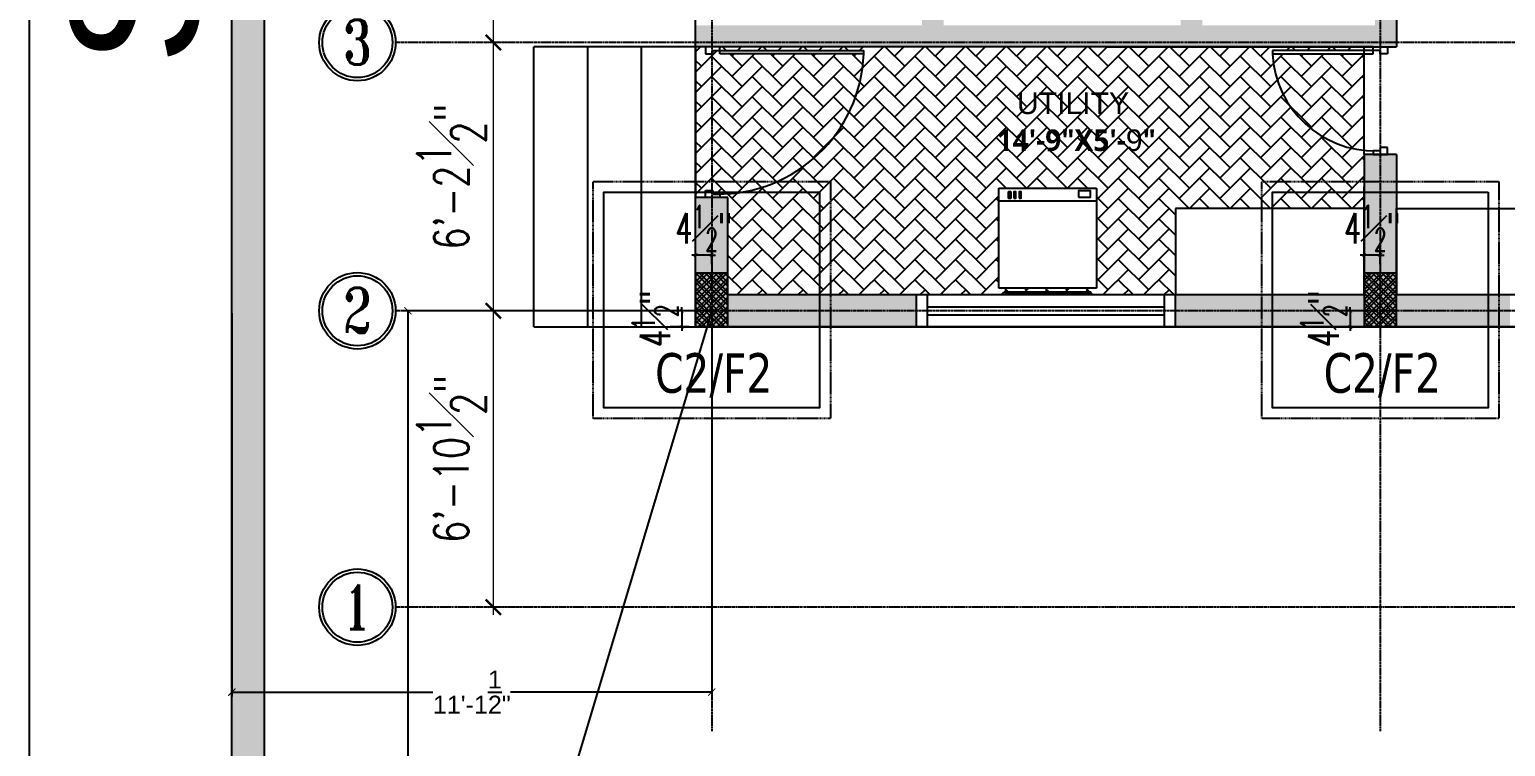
# Model space of a CAD drawing. Header units: inches. Extents: x 99023 to 109265, y 17199 to 18675.
# Drawn here: x 102835 to 103245.7, y 17730.7 to 17930.2 of the extents above; entities that cross this region are included whole.
import ezdxf
from ezdxf.enums import TextEntityAlignment as Align

# ---------------------------------------------------------------- set-up
doc = ezdxf.new("R2010")
doc.units = ezdxf.units.IN
doc.linetypes.add('CENTER', pattern=[2, 1.25, -0.25, 0.25, -0.25])
doc.linetypes.add('HIDDEN', pattern=[0.375, 0.25, -0.125])
doc.layers.get('0').update_dxf_attribs({"color": 255})
for name, color, linetype in [('Column', 170, 'Continuous'), ('FOOT', 4, 'Continuous'), ('FRN', 8, 'Continuous'), ('GRID-DIM', 5, 'Continuous'), ('HAT', 8, 'Continuous'), ('HATCH', 8, 'Continuous'), ('I-WALL-PATT', 7, 'Continuous'), ('PLAN', 1, 'Continuous'), ('TEXT', 7, 'Continuous')]:
    doc.layers.add(name, color=color, linetype=linetype)
doc.layers.add('DIM', color=250, linetype='Continuous', lineweight=15)
doc.styles.add('JCK', font='verdana.ttf', dxfattribs={"width": 0.75})
doc.styles.add('ROMANS', font='romans.shx', dxfattribs={"width": 0.75})
doc.styles.add('ROMANT', font='romant.shx')
doc.styles.get("Standard").update_dxf_attribs({"font": 'arial.ttf'})
doc.styles.add('style2', font='romans.shx', dxfattribs={"width": 0.65})
doc.dimstyles.new('115', dxfattribs={"dimscale": 4.25, "dimtxt": 3, "dimasz": 0.5, "dimexe": 0.75, "dimexo": 0.75, "dimgap": 0.25, "dimtad": 1, "dimdec": 8, "dimzin": 0, "dimdsep": 46, "dimlunit": 4, "dimtxsty": 'style2', "dimblk": 'DOT', "dimcen": 0.25, "dimdle": 0.75, "dimclrd": 5, "dimclre": 5, "dimclrt": 2, "dimadec": 0, "dimazin": 0, "dimtfac": 0.75, "dimtdec": 8, "dimtix": 1, "dimtmove": 2, "dimatfit": 0, "dimfxl": 1, "dimfrac": 1, "dimtolj": 1, "dimtzin": 0, "dimlwd": -1, "dimlwe": -1, "dimarcsym": 0})
doc.dimstyles.new('ISO-25', dxfattribs={"dimtxt": 5, "dimasz": 2, "dimexe": 1.25, "dimexo": 0.625, "dimtad": 0, "dimdec": 1, "dimlunit": 4, "dimtxsty": 'Standard', "dimblk": 'ARCHTICK', "dimcen": 2.5, "dimclrd": 5, "dimclre": 5, "dimclrt": 6, "dimadec": 0, "dimazin": 0, "dimtfac": 1, "dimtdec": 1, "dimtmove": 0, "dimatfit": 3, "dimfxl": 1, "dimarcsym": 0})
doc.dimstyles.new('JCK', dxfattribs={"dimscale": 4.25, "dimtxt": 3.25, "dimasz": 1.5, "dimexe": 1, "dimexo": 1, "dimgap": 0.5, "dimtad": 1, "dimdec": 1, "dimzin": 0, "dimdsep": 46, "dimlunit": 4, "dimtxsty": 'ROMANS', "dimblk": 'ARCHTICK', "dimcen": 0.09, "dimdle": 1, "dimclrd": 5, "dimclre": 5, "dimclrt": 6, "dimadec": 0, "dimazin": 0, "dimtfac": 1, "dimtdec": 1, "dimtix": 1, "dimtmove": 2, "dimatfit": 0, "dimfxl": 1, "dimfrac": 1, "dimtolj": 1, "dimtzin": 0, "dimlwd": -1, "dimlwe": -1, "dimarcsym": 0})

# ---------------------------------------------------------------- blocks, each defined once
blk = doc.blocks.new('_ArchTick')
at = {"color": 0, "linetype": 'ByBlock', "const_width": 0.15}
blk.add_lwpolyline([(-0.5, -0.5), (0.5, 0.5)], dxfattribs=at)
blk = doc.blocks.new('*D36')
at = {"layer": 'Defpoints', "color": 0, "linetype": 'ByBlock', "lineweight": -2, "transparency": 16777216}
for p in [(103020.34, 17867.46), (103020.34, 17861.78), (103024.84, 17861.78)]:
    blk.add_point(p, dxfattribs=at)
at = {"layer": 'GRID-DIM', "color": 5, "linetype": 'ByBlock', "transparency": 16777216}
for p, q in [((103020.34, 17864.97), (103020.34, 17870.65)), ((103024.84, 17864.97), (103024.84, 17870.65)), ((103020.34, 17867.46), (103019.28, 17867.46)), ((103024.84, 17867.46), (103020.34, 17867.46)), ((103024.84, 17867.46), (103025.91, 17867.46))]:
    blk.add_line(p, q, dxfattribs=at)
at = {"layer": 'GRID-DIM', "color": 5, "linetype": 'ByBlock', "transparency": 16777216, "xscale": 1.0625, "yscale": 1.0625, "zscale": 1.0625}
blk.add_blockref('_ArchTick', (103020.34, 17867.46), dxfattribs=at)
at = {"layer": 'GRID-DIM', "color": 5, "linetype": 'ByBlock', "transparency": 16777216, "xscale": 1.0625, "yscale": 1.0625, "zscale": 1.0625, "rotation": 180}
blk.add_blockref('_ArchTick', (103024.84, 17867.46), dxfattribs=at)
at = {"layer": 'GRID-DIM', "color": 2, "linetype": 'ByBlock', "transparency": 16777216, "insert": (103022.59, 17874.9), "char_height": 8.5, "attachment_point": 5, "style": 'style2'}
blk.add_mtext('\\A1;4{\\H0.75x;\\S1#2;}"', dxfattribs=at)
blk = doc.blocks.new('*D37')
at = {"layer": 'Defpoints', "color": 0, "linetype": 'ByBlock', "lineweight": -2, "transparency": 16777216}
for p in [(103021.62, 17851.94), (103016.49, 17847.44), (103021.62, 17847.44)]:
    blk.add_point(p, dxfattribs=at)
at = {"layer": 'GRID-DIM', "color": 5, "linetype": 'ByBlock', "transparency": 16777216}
for p, q in [((103018.44, 17851.94), (103013.3, 17851.94)), ((103016.49, 17851.94), (103016.49, 17853)), ((103016.49, 17851.94), (103016.49, 17847.44)), ((103018.44, 17847.44), (103013.3, 17847.44)), ((103016.49, 17847.44), (103016.49, 17846.38))]:
    blk.add_line(p, q, dxfattribs=at)
at = {"layer": 'GRID-DIM', "color": 5, "linetype": 'ByBlock', "transparency": 16777216, "xscale": 1.0625, "yscale": 1.0625, "zscale": 1.0625}
for p, rotation in [((103016.49, 17851.94), 270), ((103016.49, 17847.44), 90)]:
    blk.add_blockref('_ArchTick', p, dxfattribs=dict(at, rotation=rotation))
at = {"layer": 'GRID-DIM', "color": 2, "linetype": 'ByBlock', "transparency": 16777216, "insert": (103009.05, 17849.69), "char_height": 8.5, "attachment_point": 5, "rotation": 90, "style": 'style2'}
blk.add_mtext('\\A1;4{\\H0.75x;\\S1#2;}"', dxfattribs=at)
blk = doc.blocks.new('*D38')
at = {"layer": 'Defpoints', "color": 0, "linetype": 'ByBlock', "lineweight": -2, "transparency": 16777216}
for p in [(103206.34, 17867.46), (103206.34, 17861.78), (103210.84, 17861.78)]:
    blk.add_point(p, dxfattribs=at)
at = {"layer": 'GRID-DIM', "color": 5, "linetype": 'ByBlock', "transparency": 16777216}
for p, q in [((103206.34, 17864.97), (103206.34, 17870.65)), ((103210.84, 17864.97), (103210.84, 17870.65)), ((103206.34, 17867.46), (103205.28, 17867.46)), ((103210.84, 17867.46), (103206.34, 17867.46)), ((103210.84, 17867.46), (103211.91, 17867.46))]:
    blk.add_line(p, q, dxfattribs=at)
at = {"layer": 'GRID-DIM', "color": 5, "linetype": 'ByBlock', "transparency": 16777216, "xscale": 1.0625, "yscale": 1.0625, "zscale": 1.0625}
blk.add_blockref('_ArchTick', (103206.34, 17867.46), dxfattribs=at)
at = {"layer": 'GRID-DIM', "color": 5, "linetype": 'ByBlock', "transparency": 16777216, "xscale": 1.0625, "yscale": 1.0625, "zscale": 1.0625, "rotation": 180}
blk.add_blockref('_ArchTick', (103210.84, 17867.46), dxfattribs=at)
at = {"layer": 'GRID-DIM', "color": 2, "linetype": 'ByBlock', "transparency": 16777216, "insert": (103208.59, 17874.9), "char_height": 8.5, "attachment_point": 5, "style": 'style2'}
blk.add_mtext('\\A1;4{\\H0.75x;\\S1#2;}"', dxfattribs=at)
blk = doc.blocks.new('*D39')
at = {"layer": 'Defpoints', "color": 0, "linetype": 'ByBlock', "lineweight": -2, "transparency": 16777216}
for p in [(103207.62, 17851.94), (103202.49, 17847.44), (103207.62, 17847.44)]:
    blk.add_point(p, dxfattribs=at)
at = {"layer": 'GRID-DIM', "color": 5, "linetype": 'ByBlock', "transparency": 16777216}
for p, q in [((103204.44, 17851.94), (103199.3, 17851.94)), ((103202.49, 17851.94), (103202.49, 17853)), ((103202.49, 17851.94), (103202.49, 17847.44)), ((103204.44, 17847.44), (103199.3, 17847.44)), ((103202.49, 17847.44), (103202.49, 17846.38))]:
    blk.add_line(p, q, dxfattribs=at)
at = {"layer": 'GRID-DIM', "color": 5, "linetype": 'ByBlock', "transparency": 16777216, "xscale": 1.0625, "yscale": 1.0625, "zscale": 1.0625}
for p, rotation in [((103202.49, 17851.94), 270), ((103202.49, 17847.44), 90)]:
    blk.add_blockref('_ArchTick', p, dxfattribs=dict(at, rotation=rotation))
at = {"layer": 'GRID-DIM', "color": 2, "linetype": 'ByBlock', "transparency": 16777216, "insert": (103195.05, 17849.69), "char_height": 8.5, "attachment_point": 5, "rotation": 90, "style": 'style2'}
blk.add_mtext('\\A1;4{\\H0.75x;\\S1#2;}"', dxfattribs=at)
blk = doc.blocks.new('*D98')
at = {"layer": 'Defpoints', "color": 0, "linetype": 'ByBlock', "lineweight": -2, "transparency": 16777216}
for p in [(102964.08, 17851.94), (102973.84, 17851.94), (102973.84, 17769.44)]:
    blk.add_point(p, dxfattribs=at)
at = {"layer": 'DIM', "color": 5, "linetype": 'ByBlock', "transparency": 16777216}
for p, q in [((102964.08, 17767.31), (102964.08, 17854.06)), ((102971.71, 17851.94), (102961.95, 17851.94)), ((102971.71, 17769.44), (102961.95, 17769.44))]:
    blk.add_line(p, q, dxfattribs=at)
at = {"layer": 'DIM', "color": 5, "linetype": 'ByBlock', "transparency": 16777216, "xscale": 4.25, "yscale": 4.25, "zscale": 4.25}
for p, rotation in [((102964.08, 17851.94), 90), ((102964.08, 17769.44), 270)]:
    blk.add_blockref('_ArchTick', p, dxfattribs=dict(at, rotation=rotation))
at = {"layer": 'DIM', "color": 6, "linetype": 'ByBlock', "transparency": 16777216, "insert": (102952.39, 17810.69), "char_height": 9.5625, "attachment_point": 5, "rotation": 90, "style": 'ROMANS'}
blk.add_mtext('\\A1;6\'-10{\\H1x;\\S1#2;}"', dxfattribs=at)
blk = doc.blocks.new('*D99')
at = {"layer": 'Defpoints', "color": 0, "linetype": 'ByBlock', "lineweight": -2, "transparency": 16777216}
for p in [(102964.08, 17926.61), (102971.2, 17926.61), (102973.84, 17851.94)]:
    blk.add_point(p, dxfattribs=at)
at = {"layer": 'DIM', "color": 5, "linetype": 'ByBlock', "transparency": 16777216}
for p, q in [((102964.08, 17849.81), (102964.08, 17928.73)), ((102969.07, 17926.61), (102961.95, 17926.61)), ((102971.71, 17851.94), (102961.95, 17851.94))]:
    blk.add_line(p, q, dxfattribs=at)
at = {"layer": 'DIM', "color": 5, "linetype": 'ByBlock', "transparency": 16777216, "xscale": 4.25, "yscale": 4.25, "zscale": 4.25}
for p, rotation in [((102964.08, 17926.61), 90), ((102964.08, 17851.94), 270)]:
    blk.add_blockref('_ArchTick', p, dxfattribs=dict(at, rotation=rotation))
at = {"layer": 'DIM', "color": 6, "linetype": 'ByBlock', "transparency": 16777216, "insert": (102952.39, 17889.27), "char_height": 9.5625, "attachment_point": 5, "rotation": 90, "style": 'ROMANS'}
blk.add_mtext('\\A1;6\'-2{\\H1x;\\S1#2;}"', dxfattribs=at)
blk = doc.blocks.new('*D100')
at = {"layer": 'Defpoints', "color": 0, "linetype": 'ByBlock', "lineweight": -2, "transparency": 16777216}
for p in [(102964.08, 17983.94), (102971.2, 17983.94), (102971.2, 17926.61)]:
    blk.add_point(p, dxfattribs=at)
at = {"layer": 'DIM', "color": 5, "linetype": 'ByBlock', "transparency": 16777216}
for p, q in [((102964.08, 17924.48), (102964.08, 17986.06)), ((102969.07, 17983.94), (102961.95, 17983.94)), ((102969.07, 17926.61), (102961.95, 17926.61))]:
    blk.add_line(p, q, dxfattribs=at)
at = {"layer": 'DIM', "color": 5, "linetype": 'ByBlock', "transparency": 16777216, "xscale": 4.25, "yscale": 4.25, "zscale": 4.25}
for p, rotation in [((102964.08, 17983.94), 90), ((102964.08, 17926.61), 270)]:
    blk.add_blockref('_ArchTick', p, dxfattribs=dict(at, rotation=rotation))
at = {"layer": 'DIM', "color": 6, "linetype": 'ByBlock', "transparency": 16777216, "insert": (102952.39, 17955.27), "char_height": 9.5625, "attachment_point": 5, "rotation": 90, "style": 'ROMANS'}
blk.add_mtext('\\A1;4\'-9{\\H1x;\\S1#2;}"', dxfattribs=at)
blk = doc.blocks.new('*D121')
at = {"color": 5, "lineweight": -2, "transparency": 16777216}
for p, q in [((102890.72, 18594.44), (102833.79, 18594.44)), ((102835.04, 18594.44), (102835.04, 18016.34)), ((102835.04, 17406.44), (102835.04, 17984.54)), ((102890.72, 17406.44), (102833.79, 17406.44))]:
    blk.add_line(p, q, dxfattribs=at)
at = {"layer": 'Defpoints', "color": 0, "lineweight": -2, "transparency": 16777216}
for p in [(102891.34, 18594.44), (102835.04, 17406.44), (102891.34, 17406.44)]:
    blk.add_point(p, dxfattribs=at)
at = {"color": 5, "lineweight": -2, "transparency": 16777216, "xscale": 2, "yscale": 2, "zscale": 2}
for p, rotation in [((102835.04, 18594.44), 90), ((102835.04, 17406.44), 270)]:
    blk.add_blockref('_ArchTick', p, dxfattribs=dict(at, rotation=rotation))
at = {"color": 6, "lineweight": -2, "transparency": 16777216, "insert": (102835.04, 18000.44), "char_height": 18, "attachment_point": 5, "rotation": 90}
blk.add_mtext("99'", dxfattribs=at)
blk = doc.blocks.new('*D130')
at = {"color": 132, "lineweight": -2, "transparency": 16777216}
for p, q in [((102891.34, 17851.31), (102891.34, 17744.56)), ((103024.84, 17851.31), (103024.84, 17744.56)), ((102891.34, 17745.81), (102947.29, 17745.81)), ((103024.84, 17745.81), (102968.89, 17745.81))]:
    blk.add_line(p, q, dxfattribs=at)
at = {"layer": 'Defpoints', "color": 0, "lineweight": -2, "transparency": 16777216}
for p in [(102891.34, 17851.94), (103024.84, 17851.94), (102891.34, 17745.81)]:
    blk.add_point(p, dxfattribs=at)
at = {"color": 132, "lineweight": -2, "transparency": 16777216, "xscale": 2, "yscale": 2, "zscale": 2, "rotation": 180}
blk.add_blockref('_ArchTick', (102891.34, 17745.81), dxfattribs=at)
at = {"color": 132, "lineweight": -2, "transparency": 16777216, "xscale": 2, "yscale": 2, "zscale": 2}
blk.add_blockref('_ArchTick', (103024.84, 17745.81), dxfattribs=at)
at = {"color": 132, "lineweight": -2, "transparency": 16777216, "insert": (102958.09, 17745.81), "char_height": 5, "attachment_point": 5}
blk.add_mtext('11\'-1{\\H1x;\\S1/2;}"', dxfattribs=at)
blk = doc.blocks.new('*D131')
at = {"color": 132, "lineweight": -2, "transparency": 16777216}
for p, q in [((103024.22, 17851.94), (102939.07, 17851.94)), ((102940.32, 17851.94), (102940.32, 17640.22)), ((102940.32, 17406.44), (102940.32, 17618.15)), ((103024.22, 17406.44), (102939.07, 17406.44))]:
    blk.add_line(p, q, dxfattribs=at)
at = {"layer": 'Defpoints', "color": 0, "lineweight": -2, "transparency": 16777216}
for p in [(103024.84, 17851.94), (102940.32, 17406.44), (103024.84, 17406.44)]:
    blk.add_point(p, dxfattribs=at)
at = {"color": 132, "lineweight": -2, "transparency": 16777216, "xscale": 2, "yscale": 2, "zscale": 2}
for p, rotation in [((102940.32, 17851.94), 90), ((102940.32, 17406.44), 270)]:
    blk.add_blockref('_ArchTick', p, dxfattribs=dict(at, rotation=rotation))
at = {"color": 132, "lineweight": -2, "transparency": 16777216, "insert": (102940.32, 17629.19), "char_height": 5, "attachment_point": 5, "rotation": 90}
blk.add_mtext('37\'-1{\\H1x;\\S1/2;}"', dxfattribs=at)
blk = doc.blocks.new('*D33')
at = {"color": 132, "lineweight": -2, "transparency": 16777216}
for p, q in [((103024.84, 17851.94), (102968.57, 17664.15)), ((103025.44, 17851.76), (103026.04, 17851.58)), ((102891.34, 17406.44), (102963.28, 17646.5)), ((102891.94, 17406.26), (102892.54, 17406.08))]:
    blk.add_line(p, q, dxfattribs=at)
at = {"layer": 'Defpoints', "color": 0, "lineweight": -2, "transparency": 16777216}
for p in [(103024.84, 17851.94), (102891.34, 17406.44), (102891.34, 17406.44)]:
    blk.add_point(p, dxfattribs=at)
at = {"color": 132, "lineweight": -2, "transparency": 16777216, "xscale": 2, "yscale": 2, "zscale": 2}
for p, rotation in [((103024.84, 17851.94), 73.31845603714213), ((102891.34, 17406.44), 253.3184560371421)]:
    blk.add_blockref('_ArchTick', p, dxfattribs=dict(at, rotation=rotation))
at = {"color": 132, "lineweight": -2, "transparency": 16777216, "insert": (102965.93, 17655.33), "char_height": 5, "attachment_point": 5, "rotation": 73.3185}
blk.add_mtext('38\'-9"', dxfattribs=at)
blk = doc.blocks.new('FEWFEWFEWF')
at = {"layer": 'HAT', "linetype": 'ByBlock'}
h = blk.add_hatch(dxfattribs=at)
h.set_pattern_fill('ANSI37', color=256, scale=15)
h.set_pattern_definition([(45, (-245054.2629, -54534.0869), (-1.325825215, 1.325825215), []), (135, (-245054.2629, -54534.0869), (-1.325825215, -1.325825215), [])])
h.paths.add_polyline_path([(106331.70369, 17979.43877), (106346.70369, 17979.43877), (106346.70369, 17988.43877), (106331.70369, 17988.43877)])
edge = h.paths.add_edge_path()
edge.add_arc((106526.70369, 18066.43877), 6, 0, 360)
edge = h.paths.add_edge_path()
edge.add_arc((106370.70369, 18066.43877), 6, 0, 360)
edge = h.paths.add_edge_path()
edge.add_arc((106526.70369, 18175.93877), 6, 0, 360)
edge = h.paths.add_edge_path()
edge.add_arc((106370.70369, 18175.93877), 6, 0, 360)
edge = h.paths.add_edge_path()
edge.add_arc((106898.70369, 17926.60544), 6, 0, 360)
edge = h.paths.add_edge_path()
edge.add_arc((106898.70369, 17769.43877), 6, 0, 360)
edge = h.paths.add_edge_path()
edge.add_arc((106673.91863, 17769.43877), 6, 0, 360)
edge = h.paths.add_edge_path()
edge.add_arc((106816.20369, 17851.93877), 6, 0, 360)
edge = h.paths.add_edge_path()
edge.add_arc((106693.24221, 17851.93877), 6, 0, 360)
edge = h.paths.add_edge_path()
edge.add_arc((106594.20369, 17851.93877), 6, 0, 360)
h.paths.add_polyline_path([(106820.70369, 17979.43877), (106802.70369, 17979.43877), (106802.70369, 17988.43877), (106820.70369, 17988.43877)])
h.paths.add_polyline_path([(106679.74221, 17979.43877), (106697.74221, 17979.43877), (106697.74221, 17988.43877), (106679.74221, 17988.43877)])
h.paths.add_polyline_path([(106514.70369, 17979.43877), (106529.70369, 17979.43877), (106529.70369, 17988.43877), (106514.70369, 17988.43877)])
h.paths.add_polyline_path([(106331.70369, 17847.43877), (106346.70369, 17847.43877), (106346.70369, 17856.43877), (106331.70369, 17856.43877)])
h.paths.add_polyline_path([(106514.70369, 17862.43877), (106514.70369, 17847.43877), (106523.70369, 17847.43877), (106523.70369, 17862.43877)])
h.paths.add_polyline_path([(106811.70369, 18261.43877), (106811.70369, 18243.43877), (106820.70369, 18243.43877), (106820.70369, 18261.43877)])
h.paths.add_polyline_path([(106688.74221, 18261.43877), (106688.74221, 18243.43877), (106697.74221, 18243.43877), (106697.74221, 18261.43877)])
h.paths.add_polyline_path([(106514.70369, 18258.43877), (106514.70369, 18243.43877), (106523.70369, 18243.43877), (106523.70369, 18258.43877)])
h.paths.add_polyline_path([(106430.70369, 18258.43877), (106430.70369, 18243.43877), (106439.70369, 18243.43877), (106439.70369, 18258.43877)])
h.paths.add_polyline_path([(106247.70369, 18258.43877), (106247.70369, 18243.43877), (106256.70369, 18243.43877), (106256.70369, 18258.43877)])
h.paths.add_polyline_path([(106133.70369, 18171.43877), (106151.70369, 18171.43877), (106151.70369, 18180.43877), (106133.70369, 18180.43877)])
h.paths.add_polyline_path([(106142.70369, 18006.43877), (106142.70369, 17991.43877), (106151.70369, 17991.43877), (106151.70369, 18006.43877)])
h.paths.add_polyline_path([(106142.70369, 17862.43877), (106142.70369, 17847.43877), (106151.70369, 17847.43877), (106151.70369, 17862.43877)])
h.paths.add_polyline_path([(105956.70369, 17862.43877), (105956.70369, 17847.43877), (105965.70369, 17847.43877), (105965.70369, 17862.43877)])
h.paths.add_polyline_path([(105956.70369, 18006.43877), (105956.70369, 17991.43877), (105965.70369, 17991.43877), (105965.70369, 18006.43877)])
h.paths.add_polyline_path([(105956.70369, 18189.43877), (105956.70369, 18171.43877), (105965.70369, 18171.43877), (105965.70369, 18189.43877)])
h.paths.add_polyline_path([(105956.70369, 18414.43877), (105956.70369, 18399.43877), (105965.70369, 18399.43877), (105965.70369, 18414.43877)])
h.paths.add_polyline_path([(106247.70369, 18405.43877), (106262.70369, 18405.43877), (106262.70369, 18414.43877), (106247.70369, 18414.43877)])
h.paths.add_polyline_path([(106136.70369, 18405.43877), (106151.70369, 18405.43877), (106151.70369, 18414.43877), (106136.70369, 18414.43877)])
h.paths.add_polyline_path([(106424.70369, 18405.43877), (106439.70369, 18405.43877), (106439.70369, 18414.43877), (106424.70369, 18414.43877)])
h.paths.add_polyline_path([(106514.70369, 18405.43877), (106529.70369, 18405.43877), (106529.70369, 18414.43877), (106514.70369, 18414.43877)])
h.paths.add_polyline_path([(106805.70369, 18405.43877), (106820.70369, 18405.43877), (106820.70369, 18414.43877), (106805.70369, 18414.43877)])
h.paths.add_polyline_path([(106682.74221, 18405.43877), (106697.74221, 18405.43877), (106697.74221, 18414.43877), (106682.74221, 18414.43877)])
at = {"layer": 'I-WALL-PATT', "true_color": 0x3b3b3b, "transparency": 33554687}
h = blk.add_hatch(color=250, dxfattribs=at)
h.dxf.hatch_style = 1
h.paths.add_polyline_path([(106826.70369, 18585.43877), (106826.70369, 18594.43877), (105827.70369, 18594.43877), (105827.70369, 17406.43877), (108467.70369, 17406.43877), (108467.70369, 18594.43877), (107165.70369, 18594.43877), (107165.70369, 18585.43877), (107361.82396, 18585.43877), (108458.70369, 18585.43877), (108458.70369, 17415.43877), (105836.70369, 17415.43877), (105836.70369, 18585.43877)])
h.paths.add_polyline_path([(106898.70369, 18594.43877), (106898.70369, 18585.43877), (106973.70369, 18585.43877), (106973.70369, 18594.43877)], flags=17)
at = {"layer": 'I-WALL-PATT', "true_color": 0x636466, "transparency": 33554687}
h = blk.add_hatch(color=251, dxfattribs=at)
h.dxf.hatch_style = 1
h.paths.add_polyline_path([(105965.70369, 18105.43877), (105956.70369, 18105.43877), (105956.70369, 17967.43877), (105965.70369, 17967.43877), (105965.70369, 17991.43877), (106097.70369, 17991.43877), (106097.70369, 17997.43877), (105965.70369, 17997.43877)], flags=17)
h.paths.add_polyline_path([(106151.70369, 18123.43877), (106145.70369, 18123.43877), (106145.70369, 18081.43877), (106145.70369, 18023.6626), (106145.70369, 17988.43877), (106145.70369, 17931.43877), (106097.70369, 17931.43877), (106097.70369, 17955.43877), (106097.70369, 17961.43877), (106091.70369, 17961.43877), (106091.70369, 17931.43877), (106025.70369, 17931.43877), (106025.70369, 17961.43877), (106019.70369, 17961.43877), (106019.70369, 17931.43877), (105965.70369, 17931.43877), (105956.70369, 17931.43877), (105956.70369, 17925.43877), (106145.20369, 17925.43877), (106151.70369, 17925.43877), (106151.70369, 17982.43877), (106283.70369, 17982.43877), (106283.70369, 17988.43877), (106151.70369, 17988.43877), (106151.70369, 18081.43877)])
h.paths.add_polyline_path([(105965.70369, 17856.43877), (105965.70369, 17883.43877), (105956.70369, 17883.43877), (105956.70369, 17847.43877), (106018.20369, 17847.43877), (106018.20369, 17856.43877)])
h.paths.add_polyline_path([(106151.70369, 17856.43877), (106151.70369, 17895.43877), (106142.70369, 17895.43877), (106142.70369, 17856.43877), (106090.20369, 17856.43877), (106090.20369, 17847.43877), (106142.70369, 17847.43877), (106183.29088, 17847.43877), (106183.29088, 17856.43877)])
at = {"layer": 'I-WALL-PATT', "true_color": 0xadddf7, "transparency": 33554687}
h = blk.add_hatch(dxfattribs=at)
h.set_pattern_fill('AR-HBONE', color=141)
h.set_pattern_definition([(45, (104942.4543, 19054.1954), (0, 5.656854), [12, -4]), (135, (104945.2827, 19057.024), (4e-16, 5.656854), [12, -4])])
h.paths.add_polyline_path([(106142.70369, 17895.43877), (106142.70369, 17896.5925, -0.368321941), (106117.20369, 17923.43877), (106117.20369, 17924.43877), (106142.70369, 17924.43877), (106142.70369, 17925.43877), (106070.70369, 17925.43877), (105963.4872, 17925.43877), (105963.4872, 17924.43877), (106003.4872, 17924.43877), (106003.4872, 17923.43877, -0.3996466), (105963.4872, 17884.43877), (105963.4872, 17883.43877), (105965.70369, 17883.43877), (105965.70369, 17856.43877), (106090.20369, 17856.43877), (106090.20369, 17880.43877), (106142.70369, 17880.43877), (106142.70369, 17886.43877)])
h.paths.add_polyline_path([(106068.20348, 17886.10347), (106068.20348, 17858.26285), (106041.09407, 17858.26285), (106041.09407, 17886.10347)], flags=16)
h.paths.add_polyline_path([(106066.59049, 17885.31597), (106066.59049, 17883.5362), (106063.20177, 17883.5362), (106063.20177, 17885.31597)], flags=0)
h.paths.add_polyline_path([(106066.57739, 17857.25246), (106066.57739, 17856.57355), (106042.92439, 17856.57355), (106042.92439, 17857.25246)], flags=16)
h.paths.add_polyline_path([(106047.27474, 17885.06172), (106047.27474, 17883.28196), (106046.68171, 17883.28196), (106046.68171, 17885.06172)], flags=0)
h.paths.add_polyline_path([(106045.83453, 17885.06172), (106045.83453, 17883.28196), (106045.24149, 17883.28196), (106045.24149, 17885.06172)], flags=0)
h.paths.add_polyline_path([(106044.39432, 17885.06172), (106044.39432, 17883.28196), (106043.80128, 17883.28196), (106043.80128, 17885.06172)], flags=0)
h.paths.add_polyline_path([(106142.70369, 17923.43877), (106117.20369, 17923.43877, 0.368321941), (106142.70369, 17896.5925)], flags=17)
h.paths.add_polyline_path([(106003.4872, 17923.43877), (105963.4872, 17923.43877), (105963.4872, 17924.43877), (105961.4872, 17924.43877), (105961.4872, 17923.43877), (105959.4872, 17923.43877), (105959.4872, 17925.43877), (105956.70369, 17925.43877), (105956.70369, 17883.43877), (105959.4872, 17883.43877), (105959.4872, 17885.43877), (105961.4872, 17885.43877), (105961.4872, 17884.43877), (105963.4872, 17884.43877, 0.3996466)])
h.paths.add_polyline_path([(106038.19525, 17892.55669), (106085.27545, 17892.55669), (106085.27545, 17905.78696), (106038.19525, 17905.78696)], flags=24)
h.paths.add_polyline_path([(106043.7934, 17902.85234), (106077.23972, 17902.85234), (106077.23972, 17916.08262), (106043.7934, 17916.08262)], flags=24)
at = {"color": 251, "true_color": 0x636466}
for p, q in [((105959.4872, 17925.43877), (105959.4872, 17923.43877)), ((105963.4872, 17925.43877), (105959.4872, 17925.43877)), ((105961.4872, 17923.43877), (105961.4872, 17924.43877)), ((105961.4872, 17924.43877), (105963.4872, 17924.43877)), ((105962.9872, 17924.44287), (105962.9872, 17924.43877)), ((105963.4872, 17924.43877), (105963.4872, 17925.43877)), ((105963.4872, 17924.43877), (106003.4872, 17924.43877)), ((105963.4872, 17923.43877), (105963.4872, 17924.43877)), ((106003.4872, 17923.43877), (106003.4872, 17924.43877)), ((105959.4872, 17923.43877), (105961.4872, 17923.43877)), ((106003.4872, 17923.43877), (105963.4872, 17923.43877)), ((105959.4872, 17883.43877), (105959.4872, 17885.43877)), ((105959.4872, 17885.43877), (105961.4872, 17885.43877)), ((105963.4872, 17883.43877), (105959.4872, 17883.43877)), ((105961.4872, 17885.43877), (105961.4872, 17884.43877)), ((105961.4872, 17884.43877), (105963.4872, 17884.43877)), ((105963.4872, 17884.43877), (105963.4872, 17883.43877))]:
    blk.add_line(p, q, dxfattribs=at)
at = {"color": 19, "true_color": 0x552a2a}
for p, q in [((106145.20369, 17924.43877), (106117.20369, 17924.43877)), ((106117.20369, 17924.43877), (106117.20369, 17923.43877)), ((106145.20369, 17925.43877), (106149.20369, 17925.43877)), ((106145.20369, 17924.43877), (106145.20369, 17925.43877)), ((106147.20369, 17924.43877), (106145.20369, 17924.43877)), ((106145.20369, 17923.43877), (106145.20369, 17924.43877)), ((106147.20369, 17923.43877), (106147.20369, 17924.43877)), ((106149.20369, 17925.43877), (106149.20369, 17923.43877)), ((106117.20369, 17923.43877), (106145.20369, 17923.43877)), ((106149.20369, 17923.43877), (106147.20369, 17923.43877)), ((106145.20369, 17896.43877), (106145.20369, 17895.43877)), ((106147.20369, 17896.43877), (106145.20369, 17896.43877)), ((106145.20369, 17895.43877), (106149.20369, 17895.43877)), ((106149.20369, 17897.43877), (106147.20369, 17897.43877)), ((106147.20369, 17897.43877), (106147.20369, 17896.43877)), ((106149.20369, 17895.43877), (106149.20369, 17897.43877))]:
    blk.add_line(p, q, dxfattribs=at)
blk.add_arc((106145.70369, 17924.97581), 28.54142, 183.0870352, 271.0037818, dxfattribs=at)
at = {"layer": 'Column', "color": 3, "linetype": 'ByBlock', "ltscale": 12}
for points in [[(105956.70369, 17862.43877), (105956.70369, 17847.43877), (105965.70369, 17847.43877), (105965.70369, 17862.43877)], [(106142.70369, 17862.43877), (106142.70369, 17847.43877), (106151.70369, 17847.43877), (106151.70369, 17862.43877)]]:
    blk.add_lwpolyline(points, close=True, dxfattribs=at)
at = {"layer": 'I-WALL-PATT', "color": 18, "true_color": 0x000000}
for p, q in [((105827.70369, 17406.43877), (105827.70369, 18594.43877)), ((106151.70369, 17982.43877), (106151.70369, 17925.43877)), ((106145.20369, 17925.43877), (105911.70369, 17925.43877)), ((105911.70369, 17847.43877), (105911.70369, 17925.43877)), ((105926.70369, 17847.43877), (105926.70369, 17925.43877)), ((105941.70369, 17847.43877), (105941.70369, 17925.43877)), ((106070.70369, 17925.43877), (106151.70369, 17925.43877)), ((106142.70369, 17895.43877), (106142.70369, 17856.43877)), ((106151.70369, 17895.43877), (106142.70369, 17895.43877)), ((106151.70369, 17895.43877), (106151.70369, 17856.43877)), ((105965.70369, 17883.43877), (105956.70369, 17883.43877)), ((105956.70369, 17847.43877), (105956.70369, 17883.43877)), ((105965.70369, 17856.43877), (105965.70369, 17883.43877)), ((105965.70369, 17856.43877), (106142.70369, 17856.43877)), ((106151.70369, 17856.43877), (106331.70369, 17856.43877)), ((105911.70369, 17847.43877), (106142.70369, 17847.43877)), ((106142.70369, 17847.43877), (106520.70369, 17847.43877))]:
    blk.add_line(p, q, dxfattribs=at)
at = {"layer": 'I-WALL-PATT', "color": 141, "true_color": 0xadddf7}
for p, q in [((105956.70369, 17925.43877), (105956.70369, 17883.43877)), ((106142.70369, 17895.43877), (106142.70369, 17925.43877))]:
    blk.add_line(p, q, dxfattribs=at)
at = {"layer": 'I-WALL-PATT', "color": 251, "true_color": 0x636466}
for p, q in [((106041.09407, 17858.26285), (106041.09407, 17886.10347)), ((106041.09407, 17886.10347), (106068.20348, 17886.10347)), ((106068.20348, 17886.10347), (106068.20348, 17858.26285)), ((106142.70369, 17856.43877), (106142.70369, 17886.43877)), ((106068.20348, 17882.47274), (106041.09407, 17882.47274)), ((106068.20348, 17882.47274), (106041.09407, 17882.47274)), ((106142.70369, 17880.43877), (106090.20369, 17880.43877)), ((106090.20369, 17880.43877), (106090.20369, 17856.43877)), ((106151.70369, 17880.43877), (106331.70369, 17880.43877)), ((106151.70369, 17856.43877), (106151.70369, 17880.43877)), ((106068.20348, 17858.26285), (106041.09407, 17858.26285)), ((106018.20369, 17847.43877), (106018.20369, 17856.43877)), ((106018.20369, 17856.43877), (106090.20369, 17856.43877)), ((106021.20369, 17847.43877), (106021.20369, 17856.43877)), ((106087.20369, 17847.43877), (106087.20369, 17856.43877)), ((106090.20369, 17847.43877), (106090.20369, 17856.43877)), ((106021.20369, 17853.03877), (106087.20369, 17853.03877)), ((106021.20369, 17850.83877), (106087.20369, 17850.83877)), ((106018.20369, 17847.43877), (106090.20369, 17847.43877))]:
    blk.add_line(p, q, dxfattribs=at)
at = {"layer": 'I-WALL-PATT', "color": 18, "true_color": 0x000000}
blk.add_lwpolyline([(106826.70369, 18585.43877), (105836.70369, 18585.43877), (105836.70369, 17415.43877), (108458.70369, 17415.43877), (108458.70369, 18585.43877), (107165.70369, 18585.43877)], dxfattribs=at)
at = {"layer": 'I-WALL-PATT', "color": 251, "true_color": 0x636466}
blk.add_lwpolyline([(105956.70369, 17847.43877), (105956.70369, 18414.43877), (106820.70369, 18414.43877), (106820.70369, 17979.43877), (106523.70369, 17979.43877), (106523.70369, 17847.43877), (105956.70369, 17847.43877)], dxfattribs=at)
for points in [[(106043.80128, 17883.28196), (106044.39432, 17883.28196), (106044.39432, 17885.06172), (106043.80128, 17885.06172)], [(106044.39432, 17883.28196), (106043.80128, 17883.28196), (106043.80128, 17885.06172), (106044.39432, 17885.06172)], [(106045.24149, 17883.28196), (106045.83453, 17883.28196), (106045.83453, 17885.06172), (106045.24149, 17885.06172)], [(106045.24149, 17883.28196), (106045.83453, 17883.28196), (106045.83453, 17885.06172), (106045.24149, 17885.06172)], [(106046.68171, 17883.28196), (106047.27474, 17883.28196), (106047.27474, 17885.06172), (106046.68171, 17885.06172)], [(106046.68171, 17883.28196), (106047.27474, 17883.28196), (106047.27474, 17885.06172), (106046.68171, 17885.06172)], [(106063.20177, 17883.5362), (106066.59049, 17883.5362), (106066.59049, 17885.31597), (106063.20177, 17885.31597)], [(106066.57739, 17856.57355), (106042.92439, 17856.57355), (106042.92439, 17857.25246), (106066.57739, 17857.25246)], [(106066.57739, 17856.57355), (106042.92439, 17856.57355), (106042.92439, 17857.25246), (106066.57739, 17857.25246)]]:
    blk.add_lwpolyline(points, close=True, dxfattribs=at)
blk.add_arc((105962.9872, 17924.96441), 40.52873, 269.2931281, 357.8426795, dxfattribs=at)
at = {"color": 18, "true_color": 0x000000, "insert": (105782.52221, 17920.42941), "char_height": 36, "attachment_point": 1, "rotation": 90}
blk.add_mtext_dynamic_manual_height_columns('SOUTH', width=479.8366692, gutter_width=12.5, heights=[0], dxfattribs=at)
at = {"color": 18, "true_color": 0x000000, "char_height": 6, "attachment_point": 1}
for s, insert in [('UTILITY', (106046.11229, 17912.71198)), ('{\\fYu Gothic Medium|b1|i0|c128|p34;14\'-9"X5\'-}9{\\fYu Gothic Medium|b1|i0|c128|p34;"}', (106040.43652, 17902.41633))]:
    blk.add_mtext_dynamic_manual_height_columns(s, width=85.7097594, gutter_width=2.23278, heights=[0], dxfattribs=dict(at, insert=insert))
blk = doc.blocks.new('RTHTRHTRJ')
at = {"layer": 'HAT', "linetype": 'ByBlock'}
h = blk.add_hatch(dxfattribs=at)
h.set_pattern_fill('ANSI37', color=256, scale=15)
h.set_pattern_definition([(45, (-247990.6225, -54534.0869), (-1.325825215, 1.325825215), []), (135, (-247990.6225, -54534.0869), (-1.325825215, -1.325825215), [])])
h.paths.add_polyline_path([(103395.34, 17979.44), (103410.34, 17979.44), (103410.34, 17988.44), (103395.34, 17988.44)])
edge = h.paths.add_edge_path()
edge.add_arc((103590.34, 18066.44), 6, 0, 360)
edge = h.paths.add_edge_path()
edge.add_arc((103434.34, 18066.44), 6, 0, 360)
edge = h.paths.add_edge_path()
edge.add_arc((103590.34, 18175.94), 6, 0, 360)
edge = h.paths.add_edge_path()
edge.add_arc((103434.34, 18175.94), 6, 0, 360)
edge = h.paths.add_edge_path()
edge.add_arc((103962.34, 17926.61), 6, 0, 360)
edge = h.paths.add_edge_path()
edge.add_arc((103962.34, 17769.44), 6, 0, 360)
edge = h.paths.add_edge_path()
edge.add_arc((103737.56, 17769.44), 6, 0, 360)
edge = h.paths.add_edge_path()
edge.add_arc((103879.84, 17851.94), 6, 0, 360)
edge = h.paths.add_edge_path()
edge.add_arc((103756.88, 17851.94), 6, 0, 360)
edge = h.paths.add_edge_path()
edge.add_arc((103657.84, 17851.94), 6, 0, 360)
h.paths.add_polyline_path([(103884.34, 17979.44), (103866.34, 17979.44), (103866.34, 17988.44), (103884.34, 17988.44)])
h.paths.add_polyline_path([(103743.38, 17979.44), (103761.38, 17979.44), (103761.38, 17988.44), (103743.38, 17988.44)])
h.paths.add_polyline_path([(103578.34, 17979.44), (103593.34, 17979.44), (103593.34, 17988.44), (103578.34, 17988.44)])
h.paths.add_polyline_path([(103395.34, 17847.44), (103410.34, 17847.44), (103410.34, 17856.44), (103395.34, 17856.44)])
h.paths.add_polyline_path([(103578.34, 17862.44), (103578.34, 17847.44), (103587.34, 17847.44), (103587.34, 17862.44)])
h.paths.add_polyline_path([(103875.34, 18261.44), (103875.34, 18243.44), (103884.34, 18243.44), (103884.34, 18261.44)])
h.paths.add_polyline_path([(103752.38, 18261.44), (103752.38, 18243.44), (103761.38, 18243.44), (103761.38, 18261.44)])
h.paths.add_polyline_path([(103578.34, 18258.44), (103578.34, 18243.44), (103587.34, 18243.44), (103587.34, 18258.44)])
h.paths.add_polyline_path([(103494.34, 18258.44), (103494.34, 18243.44), (103503.34, 18243.44), (103503.34, 18258.44)])
h.paths.add_polyline_path([(103311.34, 18258.44), (103311.34, 18243.44), (103320.34, 18243.44), (103320.34, 18258.44)])
h.paths.add_polyline_path([(103197.34, 18171.44), (103215.34, 18171.44), (103215.34, 18180.44), (103197.34, 18180.44)])
h.paths.add_polyline_path([(103206.34, 18006.44), (103206.34, 17991.44), (103215.34, 17991.44), (103215.34, 18006.44)])
h.paths.add_polyline_path([(103206.34, 17862.44), (103206.34, 17847.44), (103215.34, 17847.44), (103215.34, 17862.44)])
h.paths.add_polyline_path([(103020.34, 17862.44), (103020.34, 17847.44), (103029.34, 17847.44), (103029.34, 17862.44)])
h.paths.add_polyline_path([(103020.34, 18006.44), (103020.34, 17991.44), (103029.34, 17991.44), (103029.34, 18006.44)])
h.paths.add_polyline_path([(103020.34, 18189.44), (103020.34, 18171.44), (103029.34, 18171.44), (103029.34, 18189.44)])
h.paths.add_polyline_path([(103020.34, 18414.44), (103020.34, 18399.44), (103029.34, 18399.44), (103029.34, 18414.44)])
h.paths.add_polyline_path([(103311.34, 18405.44), (103326.34, 18405.44), (103326.34, 18414.44), (103311.34, 18414.44)])
h.paths.add_polyline_path([(103200.34, 18405.44), (103215.34, 18405.44), (103215.34, 18414.44), (103200.34, 18414.44)])
h.paths.add_polyline_path([(103488.34, 18405.44), (103503.34, 18405.44), (103503.34, 18414.44), (103488.34, 18414.44)])
h.paths.add_polyline_path([(103578.34, 18405.44), (103593.34, 18405.44), (103593.34, 18414.44), (103578.34, 18414.44)])
h.paths.add_polyline_path([(103869.34, 18405.44), (103884.34, 18405.44), (103884.34, 18414.44), (103869.34, 18414.44)])
h.paths.add_polyline_path([(103746.38, 18405.44), (103761.38, 18405.44), (103761.38, 18414.44), (103746.38, 18414.44)])
at = {"layer": 'Column', "color": 3, "linetype": 'ByBlock', "ltscale": 12}
for points in [[(103020.34, 17862.44), (103020.34, 17847.44), (103029.34, 17847.44), (103029.34, 17862.44)], [(103206.34, 17862.44), (103206.34, 17847.44), (103215.34, 17847.44), (103215.34, 17862.44)]]:
    blk.add_lwpolyline(points, close=True, dxfattribs=at)
at = {"layer": 'FOOT', "ltscale": 2}
for points in [[(103054.84, 17884.94), (103054.84, 17824.94), (102994.84, 17824.94), (102994.84, 17884.94)], [(103240.84, 17884.94), (103240.84, 17824.94), (103180.84, 17824.94), (103180.84, 17884.94)]]:
    blk.add_lwpolyline(points, close=True, dxfattribs=at)
at = {"layer": 'FRN', "color": 8}
for centre, radius in [((102926.26, 17926.61), 10.64), ((102926.26, 17926.61), 9.75), ((102926.26, 17851.94), 10.64), ((102926.26, 17851.94), 9.75), ((102926.26, 17769.44), 10.64), ((102926.26, 17769.44), 9.75)]:
    blk.add_circle(centre, radius, dxfattribs=at)
at = {"layer": 'HATCH', "linetype": 'HIDDEN'}
for points in [[(103057.84, 17887.94), (103057.84, 17821.94), (102991.84, 17821.94), (102991.84, 17887.94)], [(103243.84, 17887.94), (103243.84, 17821.94), (103177.84, 17821.94), (103177.84, 17887.94)]]:
    blk.add_lwpolyline(points, close=True, dxfattribs=at)
at = {"layer": 'I-WALL-PATT', "color": 18, "true_color": 0x000000}
blk.add_line((102891.34, 17406.44), (102891.34, 18594.44), dxfattribs=at)
at = {"layer": 'PLAN', "color": 8, "linetype": 'CENTER', "ltscale": 0.5}
for p, q in [((103024.84, 18474.26), (103024.84, 17734.9)), ((103210.84, 18474.26), (103210.84, 17734.9)), ((104003.04, 17926.61), (102936.9, 17926.61)), ((104003.04, 17851.94), (102936.9, 17851.94)), ((104003.04, 17769.44), (102936.9, 17769.44))]:
    blk.add_line(p, q, dxfattribs=at)
at = {"layer": 'TEXT', "style": 'ROMANT', "width": 0.75}
for s, p in [('3', (102926.26, 17926.72)), ('2', (102926.26, 17852.06)), ('1', (102926.26, 17769.56))]:
    blk.add_text(s, height=12.48, dxfattribs=at).set_placement(p, align=Align.MIDDLE_CENTER)
at = {"layer": 'TEXT', "ltscale": 2, "style": 'JCK', "width": 0.75}
for p in [(103025.39, 17834.65), (103211.39, 17834.65)]:
    blk.add_text('C2/F2', height=11, dxfattribs=at).set_placement(p, align=Align.MIDDLE_CENTER)
at = {"color": 18, "lineweight": -2, "true_color": 0x000000}
for base, p1, p2, override, picture, middle in [((102835.04, 17406.44), (102891.34, 18594.44), (102891.34, 17406.44), {"dimtxt": 18}, '*D121', (102835.04, 18000.44)), ((102940.32, 17406.44), (103024.84, 17851.94), (103024.84, 17406.44), {"dimclrd": 132, "dimclre": 132, "dimclrt": 132}, '*D131', (102940.32, 17629.19))]:
    dim = blk.add_linear_dim(base=base, p1=p1, p2=p2, angle=90, dimstyle='ISO-25', override=override, dxfattribs=at)
    dim.commit()
    dim.dimension.update_dxf_attribs({"geometry": picture, "text_midpoint": middle})
dim = blk.add_linear_dim(base=(102891.34, 17745.81), p1=(103024.84, 17851.94), p2=(102891.34, 17851.94), dimstyle='ISO-25', override={"dimclrd": 132, "dimclre": 132, "dimclrt": 132}, dxfattribs=at)
dim.commit()
dim.dimension.update_dxf_attribs({"geometry": '*D130', "text_midpoint": (102958.09, 17745.81)})
dim = blk.add_linear_dim(base=(102891.34, 17406.44), p1=(103024.84, 17851.94), p2=(102891.34, 17406.44), angle=253.3185, dimstyle='ISO-25', override={"dimclrd": 132, "dimclre": 132, "dimclrt": 132}, dxfattribs=at)
dim.commit()
dim.dimension.update_dxf_attribs({"geometry": '*D33', "text_midpoint": (102965.93, 17655.33), "dimtype": 129})
at = {"layer": 'DIM', "linetype": 'ByBlock'}
for base, p1, p2, picture, middle in [((102964.08, 17983.94), (102971.2, 17926.61), (102971.2, 17983.94), '*D100', (102952.39, 17955.27)), ((102964.08, 17926.61), (102973.84, 17851.94), (102971.2, 17926.61), '*D99', (102952.39, 17889.27)), ((102964.08, 17851.94), (102973.84, 17769.44), (102973.84, 17851.94), '*D98', (102952.39, 17810.69))]:
    dim = blk.add_linear_dim(base=base, p1=p1, p2=p2, angle=90, dimstyle='JCK', override={"dimtxt": 2.25, "dimasz": 1, "dimexe": 0.5, "dimexo": 0.5, "dimdle": 0.5}, dxfattribs=at)
    dim.commit()
    dim.dimension.update_dxf_attribs({"geometry": picture, "text_midpoint": middle})
at = {"layer": 'GRID-DIM', "linetype": 'ByBlock'}
for base, p1, p2, picture, middle in [((103020.34, 17867.46), (103024.84, 17861.78), (103020.34, 17861.78), '*D36', (103022.59, 17874.9)), ((103206.34, 17867.46), (103210.84, 17861.78), (103206.34, 17861.78), '*D38', (103208.59, 17874.9))]:
    dim = blk.add_linear_dim(base=base, p1=p1, p2=p2, dimstyle='115', override={"dimtxt": 2, "dimasz": 0.25, "dimdec": 1, "dimblk1": 'ArchTick', "dimblk2": 'ArchTick', "dimsah": 1}, dxfattribs=at)
    dim.commit()
    dim.dimension.update_dxf_attribs({"geometry": picture, "text_midpoint": middle})
for base, p1, p2, picture, middle in [((103016.49, 17847.44), (103021.62, 17851.94), (103021.62, 17847.44), '*D37', (103009.05, 17849.69)), ((103202.49, 17847.44), (103207.62, 17851.94), (103207.62, 17847.44), '*D39', (103195.05, 17849.69))]:
    dim = blk.add_linear_dim(base=base, p1=p1, p2=p2, angle=270, dimstyle='115', override={"dimtxt": 2, "dimasz": 0.25, "dimdec": 1, "dimblk1": 'ArchTick', "dimblk2": 'ArchTick', "dimsah": 1}, dxfattribs=at)
    dim.commit()
    dim.dimension.update_dxf_attribs({"geometry": picture, "text_midpoint": middle})

msp = doc.modelspace()

# ---------------------------------------------------------------- block references
at = {"color": 18, "lineweight": -2, "true_color": 0x000000}
for name, p in [('FEWFEWFEWF', (-2936.3595857, 0)), ('RTHTRHTRJ', (0, 0))]:
    msp.add_blockref(name, p, dxfattribs=at)

doc.saveas('drawing.dxf')
